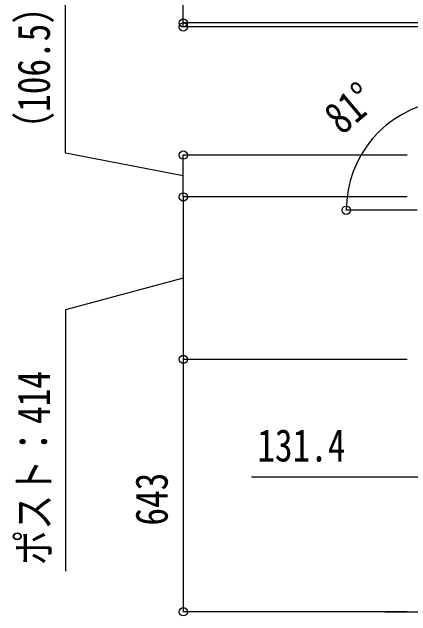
# Model space of a CAD drawing. Units: millimetres, scale not verified. Extents: x -10512 to 10512, y -7425 to 7425.
# Drawn here: x 488 to 1504, y -4473 to -2935 of the extents above; entities that cross this region are included whole.
import ezdxf
from ezdxf.enums import TextEntityAlignment as Align

# ---------------------------------------------------------------- set-up
doc = ezdxf.new("R2010")
doc.units = ezdxf.units.MM
doc.header["$LTSCALE"] = 40
doc.layers.add('0-5_YKK_A1', color=4, linetype='Continuous')
doc.layers.add('0-6_YKK_D', color=6, linetype='Continuous')
doc.styles.add('ＭＳ ゴシック', font='')
doc.styles.get('ＭＳ ゴシック').set_extended_font_data('MS Gothic')

msp = doc.modelspace()

# ---------------------------------------------------------------- linework, layer by layer
at = {"layer": '0-5_YKK_A1'}
msp.add_line((1437.55, -4462.5), (2069.85, -4462.5), dxfattribs=at)
at = {"layer": '0-6_YKK_D'}
for p, q in [((1617.05, -2962.5), (923.15, -2962.5)), ((1617.05, -2972.5), (923.15, -2972.5)), ((1494.15, -3299.04), (923.15, -3299.04)), ((924.15, -3405.5), (924.15, -3299.04)), ((1494.15, -3405.5), (923.15, -3405.5)), ((1494.15, -3405.5), (923.15, -3405.5)), ((924.15, -3405.5), (924.15, -3819.5)), ((1520.05, -3439.52), (1338.09, -3439.52)), ((1494.15, -3819.5), (923.15, -3819.5)), ((1494.15, -3819.5), (923.15, -3819.5)), ((924.15, -3819.5), (924.15, -4462.5)), ((1494.15, -4462.5), (923.15, -4462.5))]:
    msp.add_line(p, q, dxfattribs=at)
for points in [[(924.15, -3352.27), (624.15, -3293.81), (624.15, -2693.81)], [(924.15, -2972.5), (924.15, -2962.5), (924.15, -2784)], [(924.15, -3612.5), (624.15, -3692.99), (624.15, -4358.99)], [(1655.55, -4119.5), (1524.15, -4119.5), (1097.65, -4119.5)]]:
    msp.add_lwpolyline(points, dxfattribs=at)
for centre in [(924.15, -2962.5), (924.15, -2972.5), (924.15, -3299.04), (924.15, -3405.5), (924.15, -3405.5), (1339.09, -3439.52), (924.15, -3819.5), (924.15, -3819.5), (924.15, -4462.5)]:
    msp.add_circle(centre, 10.62, dxfattribs=at)
msp.add_arc((1619.85, -3439.52), 280.75, 99, 180, dxfattribs=at)

# ---------------------------------------------------------------- texts
at = {"layer": '0-6_YKK_D', "style": 'ＭＳ ゴシック', "width": 0.8}
for s, rotation, p in [('（106.5）', 90, (609.15, -3278.81)), ('81°', 39.961, (1343.76, -3268.85)), ('ポスト：414', 90, (609.15, -4343.99)), ('643', 90, (909.15, -4243))]:
    msp.add_text(s, height=82.48, rotation=rotation, dxfattribs=at).set_placement(p, align=Align.BOTTOM_LEFT)
msp.add_text('131.4', height=82.48, dxfattribs=at).set_placement((1112.65, -4104.5), align=Align.BOTTOM_LEFT)

doc.saveas('drawing.dxf')
